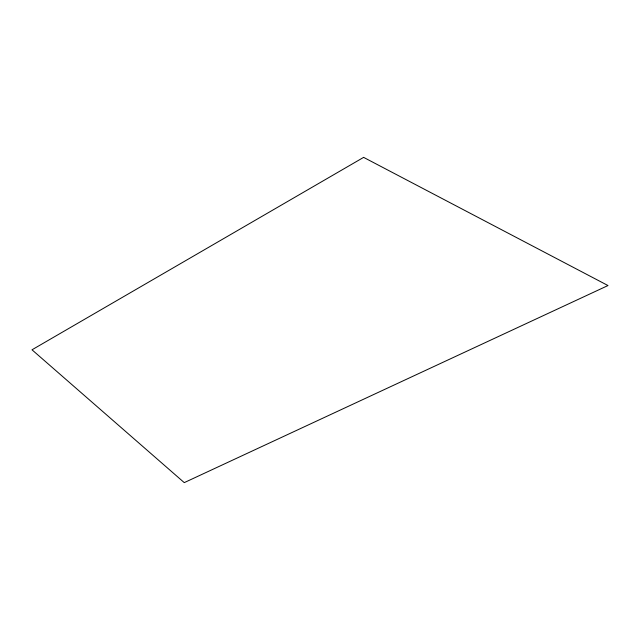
<?xml version="1.0" encoding="UTF-8"?>
<svg xmlns="http://www.w3.org/2000/svg" width="640" height="640" viewBox="0 0 640 640"><rect width="100%" height="100%" fill="white"/><g stroke="black" fill="none" stroke-linecap="round" stroke-linejoin="round"><path stroke-width="0.96" d="M363.624 157.376L32 349.8L184.264 482.624L608 285.544L363.624 157.376"/></g></svg>
